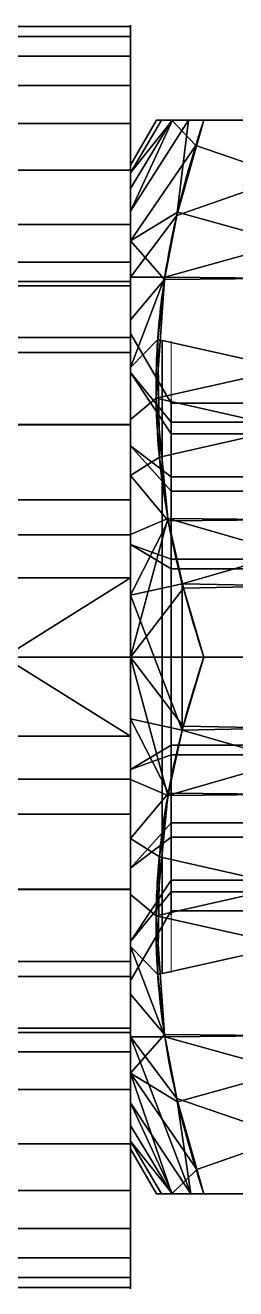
# Model space of a CAD drawing. Header units: millimetres. Extents: x -228 to 252, y -232 to 100.
# Drawn here: x -99.67 to -96.33, y 26 to 46 of the extents above; entities that cross this region are included whole.
import ezdxf
from ezdxf.lldxf.tags import DXFTag

# ---------------------------------------------------------------- set-up
doc = ezdxf.new("R2010")
doc.units = ezdxf.units.MM
doc.layers.add('1', color=7, linetype='Continuous', true_color=0xffffff)
tags = doc.linetypes.add('DASHED', pattern=[25.72, 12.86, -12.86]).pattern_tags.tags
tags[6:7] = [DXFTag(74, 4), DXFTag(75, 0), DXFTag(340, '0'), DXFTag(46, 0.0), DXFTag(50, 0.0), DXFTag(44, 0.0), DXFTag(45, 0.0)]
tags[4:5] = [DXFTag(74, 4), DXFTag(75, 0), DXFTag(340, '0'), DXFTag(46, 0.0), DXFTag(50, 0.0), DXFTag(44, 0.0), DXFTag(45, 0.0)]

# ---------------------------------------------------------------- blocks, each defined once
blk = doc.blocks.new('3047-1_pf_BODY')
at = {"layer": '1', "color": 21, "linetype": 'Continuous', "lineweight": 25, "extrusion": (0, 0, -1)}
blk.add_circle((0, 0, -55.5), 5, dxfattribs=at)
at = {"layer": '1', "color": 51, "linetype": 'DASHED', "lineweight": 13, "extrusion": (0, 0, -1)}
blk.add_circle((0, 0, -55.5), 4.08, dxfattribs=at)
at = {"layer": '1', "color": 21, "linetype": 'Continuous', "lineweight": 25}
blk.add_circle((0, 0, 55.5), 3.9, dxfattribs=at)
blk = doc.blocks.new('UG_SURFACE_010')
at = {"layer": '1', "color": 190, "linetype": 'Continuous', "lineweight": 25}
for points in [[(-1.931356, 5.944103, 2), (-1.873813, 9.822872, 2), (-4.257793, 9.04827, 2)], [(-1.873813, 9.822872, 2), (-1.873813, 9.822872), (-4.257793, 9.04827), (-4.257793, 9.04827, 2)], [(-4.257793, 9.04827), (-1.873813, 9.822872), (-1.931356, 5.944103)], [(0.627905, 9.980267, 2), (-1.873813, 9.822872, 2), (-1.931356, 5.944103, 2), (0, 6.25, 2)], [(0, 6.25), (-1.931356, 5.944103), (-1.873813, 9.822872), (0.627905, 9.980267)], [(0.627905, 9.980267, 2), (0.627905, 9.980267), (-1.873813, 9.822872), (-1.873813, 9.822872, 2)], [(3.09017, 9.510566, 2), (0.627905, 9.980267, 2), (0, 6.25, 2), (1.931356, 5.944103, 2)], [(0.627905, 9.980267), (3.09017, 9.510566), (1.931356, 5.944103), (0, 6.25)], [(3.09017, 9.510566, 2), (3.09017, 9.510566), (0.627905, 9.980267), (0.627905, 9.980267, 2)], [(1.931356, 5.944103, 2), (3.673658, 5.056356, 2), (5.358268, 8.443279, 2), (3.09017, 9.510566, 2)], [(3.09017, 9.510566), (5.358268, 8.443279), (3.673658, 5.056356), (1.931356, 5.944103)], [(5.358268, 8.443279, 2), (5.358268, 8.443279), (3.09017, 9.510566), (3.09017, 9.510566, 2)], [(-4.257793, 9.04827, 2), (-6.37424, 7.705132, 2), (-3.673658, 5.056356, 2), (-1.931356, 5.944103, 2)], [(-4.257793, 9.04827, 2), (-4.257793, 9.04827), (-6.37424, 7.705132), (-6.37424, 7.705132, 2)], [(-1.931356, 5.944103), (-3.673658, 5.056356), (-6.37424, 7.705132), (-4.257793, 9.04827)], [(7.289686, 6.845471, 2), (5.358268, 8.443279, 2), (3.673658, 5.056356, 2), (5.056356, 3.673658, 2)], [(5.056356, 3.673658), (3.673658, 5.056356), (5.358268, 8.443279), (7.289686, 6.845471)], [(7.289686, 6.845471, 2), (7.289686, 6.845471), (5.358268, 8.443279), (5.358268, 8.443279, 2)], [(-6.37424, 7.705132, 2), (-8.09017, 5.877852, 2), (-5.056356, 3.673658, 2), (-3.673658, 5.056356, 2)], [(-6.37424, 7.705132, 2), (-6.37424, 7.705132), (-8.09017, 5.877852), (-8.09017, 5.877852, 2)], [(-3.673658, 5.056356), (-5.056356, 3.673658), (-8.09017, 5.877852), (-6.37424, 7.705132)], [(5.056356, 3.673658, 2), (8.763066, 4.817537, 2), (7.289686, 6.845471, 2)], [(7.289686, 6.845471), (8.763066, 4.817537), (5.056356, 3.673658)], [(8.763066, 4.817537, 2), (8.763066, 4.817537), (7.289686, 6.845471), (7.289686, 6.845471, 2)], [(-1.931356, 5.944103, 2), (-1.931356, 5.944103), (0, 6.25), (0, 6.25, 2)], [(0, 6.25, 2), (0, 6.25), (1.931356, 5.944103), (1.931356, 5.944103, 2)], [(-5.944103, 1.931356, 2), (-5.056356, 3.673658, 2), (-8.09017, 5.877852, 2), (-9.297765, 3.681245, 2)], [(-8.09017, 5.877852, 2), (-8.09017, 5.877852), (-9.297765, 3.681245), (-9.297765, 3.681245, 2)], [(-9.297765, 3.681245), (-8.09017, 5.877852), (-5.056356, 3.673658), (-5.944103, 1.931356)], [(-3.673658, 5.056356, 2), (-3.673658, 5.056356), (-1.931356, 5.944103), (-1.931356, 5.944103, 2)], [(1.931356, 5.944103, 2), (1.931356, 5.944103), (3.673658, 5.056356), (3.673658, 5.056356, 2)], [(-5.056356, 3.673658, 2), (-5.056356, 3.673658), (-3.673658, 5.056356), (-3.673658, 5.056356, 2)], [(3.673658, 5.056356, 2), (3.673658, 5.056356), (5.056356, 3.673658), (5.056356, 3.673658, 2)], [(9.685832, 2.486899, 2), (8.763066, 4.817537, 2), (5.056356, 3.673658, 2), (5.944103, 1.931356, 2)], [(5.944103, 1.931356), (5.056356, 3.673658), (8.763066, 4.817537), (9.685832, 2.486899)], [(9.685832, 2.486899, 2), (9.685832, 2.486899), (8.763066, 4.817537), (8.763066, 4.817537, 2)], [(-6.25, 0, 2), (-5.944103, 1.931356, 2), (-9.297765, 3.681245, 2), (-9.921147, 1.253332, 2)], [(-9.297765, 3.681245, 2), (-9.297765, 3.681245), (-9.921147, 1.253332), (-9.921147, 1.253332, 2)], [(-5.944103, 1.931356), (-6.25, 0), (-9.921147, 1.253332), (-9.297765, 3.681245)], [(-5.944103, 1.931356, 2), (-5.944103, 1.931356), (-5.056356, 3.673658), (-5.056356, 3.673658, 2)], [(5.056356, 3.673658, 2), (5.056356, 3.673658), (5.944103, 1.931356), (5.944103, 1.931356, 2)], [(5.944103, 1.931356, 2), (6.25, 0, 2), (10, 0, 2), (9.685832, 2.486899, 2)], [(9.685832, 2.486899), (10, 0), (6.25, 0), (5.944103, 1.931356)], [(10, 0, 2), (10, 0), (9.685832, 2.486899), (9.685832, 2.486899, 2)], [(-6.25, 0, 2), (-6.25, 0), (-5.944103, 1.931356), (-5.944103, 1.931356, 2)], [(5.944103, 1.931356, 2), (5.944103, 1.931356), (6.25, 0), (6.25, 0, 2)], [(-9.921147, 1.253332, 2), (-10, 0, 2), (-6.25, 0, 2)], [(-9.921147, 1.253332), (-9.921147, -1.253332), (-10, 0, 2)], [(-10, 0, 2), (-9.921147, 1.253332, 2), (-9.921147, 1.253332)], [(-9.921147, -1.253332), (-9.921147, 1.253332), (-6.25, 0)], [(-6.25, 0, 2), (-10, 0, 2), (-9.921147, -1.253332, 2)], [(-9.921147, -1.253332), (-9.921147, -1.253332, 2), (-10, 0, 2)], [(-9.921147, -1.253332, 2), (-9.297765, -3.681245, 2), (-5.944103, -1.931356, 2), (-6.25, 0, 2)], [(-6.25, 0), (-5.944103, -1.931356), (-9.297765, -3.681245), (-9.921147, -1.253332)], [(-5.944103, -1.931356, 2), (-5.944103, -1.931356), (-6.25, 0), (-6.25, 0, 2)], [(9.685832, -2.486899, 2), (10, 0, 2), (6.25, 0, 2), (5.944103, -1.931356, 2)], [(5.944103, -1.931356), (6.25, 0), (10, 0), (9.685832, -2.486899)], [(6.25, 0, 2), (6.25, 0), (5.944103, -1.931356), (5.944103, -1.931356, 2)], [(9.685832, -2.486899, 2), (9.685832, -2.486899), (10, 0), (10, 0, 2)], [(-9.921147, -1.253332, 2), (-9.921147, -1.253332), (-9.297765, -3.681245), (-9.297765, -3.681245, 2)], [(-9.297765, -3.681245, 2), (-8.09017, -5.877852, 2), (-5.056356, -3.673658, 2), (-5.944103, -1.931356, 2)], [(-8.09017, -5.877852), (-9.297765, -3.681245), (-5.944103, -1.931356), (-5.056356, -3.673658)], [(-5.056356, -3.673658, 2), (-5.056356, -3.673658), (-5.944103, -1.931356), (-5.944103, -1.931356, 2)], [(8.763066, -4.817537, 2), (9.685832, -2.486899, 2), (5.944103, -1.931356, 2), (5.056356, -3.673658, 2)], [(5.056356, -3.673658), (5.944103, -1.931356), (9.685832, -2.486899), (8.763066, -4.817537)], [(5.944103, -1.931356, 2), (5.944103, -1.931356), (5.056356, -3.673658), (5.056356, -3.673658, 2)], [(8.763066, -4.817537, 2), (8.763066, -4.817537), (9.685832, -2.486899), (9.685832, -2.486899, 2)], [(-9.297765, -3.681245, 2), (-9.297765, -3.681245), (-8.09017, -5.877852), (-8.09017, -5.877852, 2)], [(-3.673658, -5.056356, 2), (-5.056356, -3.673658, 2), (-8.09017, -5.877852, 2), (-6.37424, -7.705132, 2)], [(-6.37424, -7.705132), (-8.09017, -5.877852), (-5.056356, -3.673658), (-3.673658, -5.056356)], [(-3.673658, -5.056356, 2), (-3.673658, -5.056356), (-5.056356, -3.673658), (-5.056356, -3.673658, 2)], [(5.358268, -8.443279, 2), (7.289686, -6.845471, 2), (5.056356, -3.673658, 2), (3.673658, -5.056356, 2)], [(7.289686, -6.845471), (5.358268, -8.443279), (3.673658, -5.056356), (5.056356, -3.673658)], [(5.056356, -3.673658, 2), (5.056356, -3.673658), (3.673658, -5.056356), (3.673658, -5.056356, 2)], [(5.056356, -3.673658, 2), (7.289686, -6.845471, 2), (8.763066, -4.817537, 2)], [(8.763066, -4.817537), (7.289686, -6.845471), (5.056356, -3.673658)], [(7.289686, -6.845471, 2), (7.289686, -6.845471), (8.763066, -4.817537), (8.763066, -4.817537, 2)], [(-1.931356, -5.944103, 2), (-3.673658, -5.056356, 2), (-6.37424, -7.705132, 2), (-4.257793, -9.04827, 2)], [(-4.257793, -9.04827), (-6.37424, -7.705132), (-3.673658, -5.056356), (-1.931356, -5.944103)], [(-1.931356, -5.944103, 2), (-1.931356, -5.944103), (-3.673658, -5.056356), (-3.673658, -5.056356, 2)], [(3.09017, -9.510566, 2), (5.358268, -8.443279, 2), (3.673658, -5.056356, 2), (1.931356, -5.944103, 2)], [(5.358268, -8.443279), (3.09017, -9.510566), (1.931356, -5.944103), (3.673658, -5.056356)], [(3.673658, -5.056356, 2), (3.673658, -5.056356), (1.931356, -5.944103), (1.931356, -5.944103, 2)], [(-8.09017, -5.877852, 2), (-8.09017, -5.877852), (-6.37424, -7.705132), (-6.37424, -7.705132, 2)], [(-1.931356, -5.944103, 2), (-4.257793, -9.04827, 2), (-1.873813, -9.822872, 2)], [(-1.873813, -9.822872), (-4.257793, -9.04827), (-1.931356, -5.944103)], [(-1.873813, -9.822872, 2), (0.627905, -9.980267, 2), (0, -6.25, 2), (-1.931356, -5.944103, 2)], [(-1.931356, -5.944103), (0, -6.25), (0.627905, -9.980267), (-1.873813, -9.822872)], [(0, -6.25, 2), (0, -6.25), (-1.931356, -5.944103), (-1.931356, -5.944103, 2)], [(0.627905, -9.980267, 2), (3.09017, -9.510566, 2), (1.931356, -5.944103, 2), (0, -6.25, 2)], [(3.09017, -9.510566), (0.627905, -9.980267), (0, -6.25), (1.931356, -5.944103)], [(1.931356, -5.944103, 2), (1.931356, -5.944103), (0, -6.25), (0, -6.25, 2)], [(5.358268, -8.443279, 2), (5.358268, -8.443279), (7.289686, -6.845471), (7.289686, -6.845471, 2)], [(-6.37424, -7.705132, 2), (-6.37424, -7.705132), (-4.257793, -9.04827), (-4.257793, -9.04827, 2)], [(3.09017, -9.510566, 2), (3.09017, -9.510566), (5.358268, -8.443279), (5.358268, -8.443279, 2)], [(-4.257793, -9.04827, 2), (-4.257793, -9.04827), (-1.873813, -9.822872), (-1.873813, -9.822872, 2)], [(0.627905, -9.980267, 2), (0.627905, -9.980267), (3.09017, -9.510566), (3.09017, -9.510566, 2)], [(-1.873813, -9.822872, 2), (-1.873813, -9.822872), (0.627905, -9.980267), (0.627905, -9.980267, 2)]]:
    blk.add_3dface(points, dxfattribs=at)
blk = doc.blocks.new('1143_2_0-12-20_BODY')
at = {"layer": '1', "color": 190, "linetype": 'Continuous', "lineweight": 25, "extrusion": (0, 0, -1)}
blk.add_circle((0, 0, -2), 10, dxfattribs=at)
at = {"layer": '1', "color": 190, "linetype": 'Continuous', "lineweight": 25}
for centre, radius in [((0, 0), 10), ((0, 0), 6.25), ((0, 0, 2), 6.25)]:
    blk.add_circle(centre, radius, dxfattribs=at)
blk.add_blockref('UG_SURFACE_010', (0, 0), dxfattribs=at)
blk = doc.blocks.new('UG_SURFACE_016')
at = {"layer": '1', "color": 110, "linetype": 'Continuous', "lineweight": 25}
for points in [[(-5.780655, 6.987612, 0.732528), (-4.907477, 8.5, 1.163335), (-3.999796, 8.5, 0.920331)], [(-3.999796, 8.5, 0.920331), (-3.321078, 7.057651), (-4.971907, 6.010003), (-5.780655, 6.987612, 0.732528)], [(-5.130949, 8.112935, 3.947666), (-4.907477, 8.5, 3.836666), (-4.907477, 8.5, 1.163335), (-5.780655, 6.987612, 0.732528)], [(-2.761817, 8.5, 4.343305), (-4.907477, 8.5, 3.836666), (-5.130949, 8.112935, 3.947666)], [(-2.761817, 8.5, 4.343305), (-5.130949, 8.112935, 3.947666), (-4.179449, 6.585758, 5)], [(-3.999796, 8.5, 0.920331), (-4.907477, 8.5, 1.163335), (-4.907477, 8.5, 3.836666), (-2.761817, 8.5, 4.343305)], [(-4.179449, 6.585758, 5), (-2.410333, 7.418241, 5), (-2.761817, 8.5, 4.343305)], [(-3.321078, 7.057651), (-3.999796, 8.5, 0.920331), (-2.814102, 8.5, 0.666103)], [(-2.814102, 8.5, 0.666103), (-3.999796, 8.5, 0.920331), (-2.761817, 8.5, 4.343305)], [(-1.461574, 7.66184), (-3.321078, 7.057651), (-2.814102, 8.5, 0.666103)], [(-2.814102, 8.5, 0.666103), (-1.621462, 8.5, 0.492638), (-1.461574, 7.66184)], [(-1.621462, 8.5, 0.492638), (-2.814102, 8.5, 0.666103), (-2.761817, 8.5, 4.343305), (-0.534775, 8.5, 4.586152)], [(-2.761817, 8.5, 4.343305), (-2.410333, 7.418241, 5), (-0.489766, 7.784608, 5), (-0.534775, 8.5, 4.586152)], [(0.534775, 8.5, 0.413848), (0.489766, 7.784608), (-1.461574, 7.66184), (-1.621462, 8.5, 0.492638)], [(0.534775, 8.5, 0.413848), (-1.621462, 8.5, 0.492638), (-0.534775, 8.5, 4.586152), (1.621462, 8.5, 4.507362)], [(-0.534775, 8.5, 4.586152), (-0.489766, 7.784608, 5), (1.461574, 7.66184, 5), (1.621462, 8.5, 4.507362)], [(2.761817, 8.5, 0.656695), (2.410333, 7.418241), (0.489766, 7.784608), (0.534775, 8.5, 0.413848)], [(1.621462, 8.5, 4.507362), (2.82107, 8.5, 4.332631), (2.761817, 8.5, 0.656695), (0.534775, 8.5, 0.413848)], [(1.461574, 7.66184, 5), (3.321078, 7.057651, 5), (2.82107, 8.5, 4.332631)], [(2.82107, 8.5, 4.332631), (1.621462, 8.5, 4.507362), (1.461574, 7.66184, 5)], [(5.13937, 8.098351, 1.034309), (4.179449, 6.585758), (2.410333, 7.418241), (2.761817, 8.5, 0.656695)], [(2.761817, 8.5, 0.656695), (4.907477, 8.5, 1.163335), (5.13937, 8.098351, 1.034309)], [(2.82107, 8.5, 4.332631), (4.029179, 8.5, 4.045448), (2.761817, 8.5, 0.656695)], [(4.029179, 8.5, 4.045448), (4.907477, 8.5, 3.836666), (4.907477, 8.5, 1.163335), (2.761817, 8.5, 0.656695)], [(3.321078, 7.057651, 5), (4.029179, 8.5, 4.045448), (2.82107, 8.5, 4.332631)], [(4.029179, 8.5, 4.045448), (3.321078, 7.057651, 5), (4.971907, 6.010003, 5)], [(5.780655, 6.987612, 4.267472), (4.907477, 8.5, 3.836666), (4.029179, 8.5, 4.045448)], [(4.971907, 6.010003, 5), (5.780655, 6.987612, 4.267472), (4.029179, 8.5, 4.045448)], [(5.13937, 8.098351, 1.034309), (4.907477, 8.5, 1.163335), (4.907477, 8.5, 3.836666), (5.780655, 6.987612, 4.267472)], [(-5.748545, 7.043228, 4.254433), (-5.130949, 8.112935, 3.947666), (-5.780655, 6.987612, 0.732528), (-6.344343, 6.011276, 0.54266)], [(-4.179449, 6.585758, 5), (-5.130949, 8.112935, 3.947666), (-5.748545, 7.043228, 4.254433)], [(4.179449, 6.585758), (5.13937, 8.098351, 1.034309), (5.748975, 7.042483, 0.745391)], [(5.748975, 7.042483, 0.745391), (5.13937, 8.098351, 1.034309), (5.780655, 6.987612, 4.267472), (6.344766, 6.010543, 4.457453)], [(-0.90297, 5.121), (-2.6, 4.503332), (-3.321078, 7.057651), (-1.461574, 7.66184)], [(-0.90297, 5.121, 5), (-0.489766, 7.784608, 5), (-2.410333, 7.418241, 5)], [(-1.461574, 7.66184), (0.489766, 7.784608), (0.90297, 5.121), (-0.90297, 5.121)], [(-0.90297, 5.121, 5), (0.90297, 5.121, 5), (1.461574, 7.66184, 5), (-0.489766, 7.784608, 5)], [(0.90297, 5.121), (0.489766, 7.784608), (2.410333, 7.418241)], [(3.321078, 7.057651, 5), (1.461574, 7.66184, 5), (0.90297, 5.121, 5), (2.6, 4.503332, 5)], [(-2.410333, 7.418241, 5), (-4.179449, 6.585758, 5), (-2.6, 4.503332, 5), (-0.90297, 5.121, 5)], [(2.410333, 7.418241), (4.179449, 6.585758), (2.6, 4.503332), (0.90297, 5.121)], [(-4.179449, 6.585758, 5), (-5.748545, 7.043228, 4.254433), (-6.364387, 5.976558, 4.462675)], [(-6.344343, 6.011276, 0.54266), (-6.364387, 5.976558, 4.462675), (-5.748545, 7.043228, 4.254433)], [(-4.971907, 6.010003), (-3.321078, 7.057651), (-2.6, 4.503332)], [(4.971907, 6.010003, 5), (3.321078, 7.057651, 5), (2.6, 4.503332, 5)], [(4.179449, 6.585758), (5.748975, 7.042483, 0.745391), (6.364387, 5.976558, 0.537325)], [(6.364387, 5.976558, 0.537325), (5.748975, 7.042483, 0.745391), (6.344766, 6.010543, 4.457453)], [(-6.344343, 6.011276, 0.54266), (-5.780655, 6.987612, 0.732528), (-4.971907, 6.010003)], [(6.344766, 6.010543, 4.457453), (5.780655, 6.987612, 4.267472), (4.971907, 6.010003, 5)], [(-6.364387, 5.976558, 4.462675), (-5.685955, 5.339467, 5), (-4.179449, 6.585758, 5)], [(-3.983431, 3.342496, 5), (-2.6, 4.503332, 5), (-4.179449, 6.585758, 5), (-5.685955, 5.339467, 5)], [(4.179449, 6.585758), (5.685955, 5.339467), (3.983431, 3.342496), (2.6, 4.503332)], [(6.364387, 5.976558, 0.537325), (5.685955, 5.339467), (4.179449, 6.585758)], [(-7.450241, 4.095804, 4.594778), (-6.364387, 5.976558, 4.462675), (-6.344343, 6.011276, 0.54266), (-6.914523, 5.023695, 0.431177)], [(-6.310333, 4.584725), (-6.914523, 5.023695, 0.431177), (-6.344343, 6.011276, 0.54266)], [(-6.344343, 6.011276, 0.54266), (-4.971907, 6.010003), (-6.310333, 4.584725)], [(-2.6, 4.503332), (-3.983431, 3.342496), (-6.310333, 4.584725), (-4.971907, 6.010003)], [(2.6, 4.503332, 5), (3.983431, 3.342496, 5), (6.310333, 4.584725, 5), (4.971907, 6.010003, 5)], [(6.344766, 6.010543, 4.457453), (4.971907, 6.010003, 5), (6.310333, 4.584725, 5)], [(6.310333, 4.584725, 5), (6.914523, 5.023695, 4.568823), (6.344766, 6.010543, 4.457453)], [(7.450241, 4.095804, 0.405222), (6.364387, 5.976558, 0.537325), (6.344766, 6.010543, 4.457453), (6.914523, 5.023695, 4.568823)], [(-7.450241, 4.095804, 4.594778), (-6.835192, 3.757679, 5), (-5.685955, 5.339467, 5), (-6.364387, 5.976558, 4.462675)], [(7.450241, 4.095804, 0.405222), (6.835192, 3.757679), (5.685955, 5.339467), (6.364387, 5.976558, 0.537325)], [(-4.886402, 1.778505, 5), (-3.983431, 3.342496, 5), (-5.685955, 5.339467, 5), (-6.835192, 3.757679, 5)], [(4.886402, 1.778505), (3.983431, 3.342496), (5.685955, 5.339467), (6.835192, 3.757679)], [(-6.914523, 5.023695, 0.431177), (-6.310333, 4.584725), (-7.252256, 2.871372), (-7.988801, 3.16299, 0.457362)], [(-6.914523, 5.023695, 0.431177), (-7.988801, 3.16299, 0.457362), (-7.450241, 4.095804, 4.594778)], [(-2.6, 4.503332), (-0.90297, 5.121), (-0.708485, 4.018016, 0.646632), (-1.541477, 3.714831, 0.646632)], [(-1.541477, 3.714831, 4.353368), (-0.708485, 4.018016, 4.353368), (-0.90297, 5.121, 5), (-2.6, 4.503332, 5)], [(0, 4.018016, 0.646632), (-0.708485, 4.018016, 0.646632), (-0.90297, 5.121), (0.90297, 5.121)], [(-0.90297, 5.121, 5), (-0.708485, 4.018016, 4.353368), (0, 4.018016, 4.353368)], [(0, 4.018016, 4.353368), (0.708485, 4.018016, 4.353368), (0.90297, 5.121, 5), (-0.90297, 5.121, 5)], [(0.90297, 5.121), (0.708485, 4.018016, 0.646632), (0, 4.018016, 0.646632)], [(1.541477, 3.714831, 0.646632), (0.708485, 4.018016, 0.646632), (0.90297, 5.121), (2.6, 4.503332)], [(2.6, 4.503332, 5), (0.90297, 5.121, 5), (0.708485, 4.018016, 4.353368), (1.541477, 3.714831, 4.353368)], [(6.914523, 5.023695, 4.568823), (6.310333, 4.584725, 5), (7.252256, 2.871372, 5), (7.988801, 3.16299, 4.542638)], [(6.914523, 5.023695, 4.568823), (7.988801, 3.16299, 4.542638), (7.450241, 4.095804, 0.405222)], [(-3.983431, 3.342496), (-4.886402, 1.778505), (-7.252256, 2.871372), (-6.310333, 4.584725)], [(-3.983431, 3.342496), (-2.6, 4.503332), (-2.04, 3.533384, 0.646632), (-2.855133, 2.849406, 0.646632)], [(-2.855133, 2.849406, 4.353368), (-2.04, 3.533384, 4.353368), (-2.6, 4.503332, 5), (-3.983431, 3.342496, 5)], [(-1.541477, 3.714831, 0.646632), (-2.04, 3.533384, 0.646632), (-2.6, 4.503332)], [(-2.6, 4.503332, 5), (-2.04, 3.533384, 4.353368), (-1.541477, 3.714831, 4.353368)], [(2.6, 4.503332), (2.04, 3.533384, 0.646632), (1.541477, 3.714831, 0.646632)], [(1.541477, 3.714831, 4.353368), (2.04, 3.533384, 4.353368), (2.6, 4.503332, 5)], [(2.855133, 2.849406, 0.646632), (2.04, 3.533384, 0.646632), (2.6, 4.503332), (3.983431, 3.342496)], [(3.983431, 3.342496, 5), (2.6, 4.503332, 5), (2.04, 3.533384, 4.353368), (2.855133, 2.849406, 4.353368)], [(7.252256, 2.871372, 5), (6.310333, 4.584725, 5), (3.983431, 3.342496, 5), (4.886402, 1.778505, 5)], [(-7.988801, 3.16299, 0.457362), (-8.571121, 2.154384, 0.599134), (-8.547837, 2.194711, 4.408162), (-7.450241, 4.095804, 4.594778)], [(-8.547837, 2.194711, 4.408162), (-7.554949, 1.939781, 5), (-6.835192, 3.757679, 5), (-7.450241, 4.095804, 4.594778)], [(-0.708485, 4.018016, 4.353368), (-1.541477, 3.714831, 4.353368), (-1.541477, 3.714831, 0.646632), (-0.708485, 4.018016, 0.646632)], [(-0.708485, 4.018016, 0.646632), (0, 4.018016, 0.646632), (0, 4.018016, 4.353368), (-0.708485, 4.018016, 4.353368)], [(0.708485, 4.018016, 4.353368), (0, 4.018016, 4.353368), (0, 4.018016, 0.646632), (0.708485, 4.018016, 0.646632)], [(0.708485, 4.018016, 0.646632), (1.541477, 3.714831, 0.646632), (1.541477, 3.714831, 4.353368), (0.708485, 4.018016, 4.353368)], [(8.547837, 2.194711, 0.591838), (7.554949, 1.939781), (6.835192, 3.757679), (7.450241, 4.095804, 0.405222)], [(7.988801, 3.16299, 4.542638), (8.571545, 2.153649, 4.400732), (8.547837, 2.194711, 0.591838), (7.450241, 4.095804, 0.405222)], [(-6.835192, 3.757679, 5), (-7.554949, 1.939781, 5), (-4.886402, 1.778505, 5)], [(-2.04, 3.533384, 0.646632), (-1.541477, 3.714831, 0.646632), (-1.541477, 3.714831, 4.353368), (-2.04, 3.533384, 4.353368)], [(2.04, 3.533384, 4.353368), (1.541477, 3.714831, 4.353368), (1.541477, 3.714831, 0.646632), (2.04, 3.533384, 0.646632)], [(6.835192, 3.757679), (7.554949, 1.939781), (4.886402, 1.778505)], [(-2.04, 3.533384, 4.353368), (-2.855133, 2.849406, 4.353368), (-2.855133, 2.849406, 0.646632), (-2.04, 3.533384, 0.646632)], [(2.04, 3.533384, 0.646632), (2.855133, 2.849406, 0.646632), (2.855133, 2.849406, 4.353368), (2.04, 3.533384, 4.353368)], [(-4.886402, 1.778505), (-3.983431, 3.342496), (-3.125461, 2.622573, 0.646632), (-3.745977, 1.547809, 0.646632)], [(-3.745977, 1.547809, 4.353368), (-3.125461, 2.622573, 4.353368), (-3.983431, 3.342496, 5), (-4.886402, 1.778505, 5)], [(-2.855133, 2.849406, 0.646632), (-3.125461, 2.622573, 0.646632), (-3.983431, 3.342496)], [(-3.983431, 3.342496, 5), (-3.125461, 2.622573, 4.353368), (-2.855133, 2.849406, 4.353368)], [(3.983431, 3.342496), (3.125461, 2.622573, 0.646632), (2.855133, 2.849406, 0.646632)], [(2.855133, 2.849406, 4.353368), (3.125461, 2.622573, 4.353368), (3.983431, 3.342496, 5)], [(3.745977, 1.547809, 0.646632), (3.125461, 2.622573, 0.646632), (3.983431, 3.342496), (4.886402, 1.778505)], [(4.886402, 1.778505, 5), (3.983431, 3.342496, 5), (3.125461, 2.622573, 4.353368), (3.745977, 1.547809, 4.353368)], [(-8.571121, 2.154384, 0.599134), (-7.988801, 3.16299, 0.457362), (-7.252256, 2.871372)], [(8.571545, 2.153649, 4.400732), (7.988801, 3.16299, 4.542638), (7.252256, 2.871372, 5)], [(-7.252256, 2.871372), (-7.738495, 0.977599), (-8.571121, 2.154384, 0.599134)], [(-7.738495, 0.977599), (-7.252256, 2.871372), (-4.886402, 1.778505), (-5.2, 0)], [(-3.125461, 2.622573, 0.646632), (-2.855133, 2.849406, 0.646632), (-2.855133, 2.849406, 4.353368), (-3.125461, 2.622573, 4.353368)], [(3.125461, 2.622573, 4.353368), (2.855133, 2.849406, 4.353368), (2.855133, 2.849406, 0.646632), (3.125461, 2.622573, 0.646632)], [(7.738495, 0.977599, 5), (7.252256, 2.871372, 5), (4.886402, 1.778505, 5), (5.2, 0, 5)], [(7.252256, 2.871372, 5), (7.738495, 0.977599, 5), (8.571545, 2.153649, 4.400732)], [(-3.125461, 2.622573, 4.353368), (-3.745977, 1.547809, 4.353368), (-3.745977, 1.547809, 0.646632), (-3.125461, 2.622573, 0.646632)], [(3.125461, 2.622573, 0.646632), (3.745977, 1.547809, 0.646632), (3.745977, 1.547809, 4.353368), (3.125461, 2.622573, 4.353368)], [(-8.547837, 2.194711, 4.408162), (-9.184339, 1.092259, 4.163385), (-7.8, 0, 5)], [(-9.184339, 1.092259, 4.163385), (-8.547837, 2.194711, 4.408162), (-9.147751, 1.15563, 0.820102)], [(-8.571121, 2.154384, 0.599134), (-9.147751, 1.15563, 0.820102), (-8.547837, 2.194711, 4.408162)], [(-7.738495, 0.977599), (-9.147751, 1.15563, 0.820102), (-8.571121, 2.154384, 0.599134)], [(-7.8, 0, 5), (-7.554949, 1.939781, 5), (-8.547837, 2.194711, 4.408162)], [(7.8, 0), (7.554949, 1.939781), (8.547837, 2.194711, 0.591838)], [(7.738495, 0.977599, 5), (9.147751, 1.15563, 4.179899), (8.571545, 2.153649, 4.400732)], [(8.547837, 2.194711, 0.591838), (9.184773, 1.091507, 0.836813), (7.8, 0)], [(8.571545, 2.153649, 4.400732), (9.147751, 1.15563, 4.179899), (8.547837, 2.194711, 0.591838)], [(9.184773, 1.091507, 0.836813), (8.547837, 2.194711, 0.591838), (9.147751, 1.15563, 4.179899)], [(-7.554949, 1.939781, 5), (-7.8, 0, 5), (-5.2, 0, 5), (-4.886402, 1.778505, 5)], [(5.2, 0), (4.886402, 1.778505), (7.554949, 1.939781), (7.8, 0)], [(-3.833946, 1.395442, 0.646632), (-4.08, 0, 0.646632), (-5.2, 0), (-4.886402, 1.778505)], [(-4.08, 0, 4.353368), (-3.833946, 1.395442, 4.353368), (-4.886402, 1.778505, 5), (-5.2, 0, 5)], [(-3.745977, 1.547809, 0.646632), (-3.833946, 1.395442, 0.646632), (-4.886402, 1.778505)], [(-4.886402, 1.778505, 5), (-3.833946, 1.395442, 4.353368), (-3.745977, 1.547809, 4.353368)], [(4.886402, 1.778505), (3.833946, 1.395442, 0.646632), (3.745977, 1.547809, 0.646632)], [(3.745977, 1.547809, 4.353368), (3.833946, 1.395442, 4.353368), (4.886402, 1.778505, 5)], [(4.08, 0, 0.646632), (3.833946, 1.395442, 0.646632), (4.886402, 1.778505), (5.2, 0)], [(3.833946, 1.395442, 4.353368), (4.08, 0, 4.353368), (5.2, 0, 5), (4.886402, 1.778505, 5)], [(-3.833946, 1.395442, 0.646632), (-3.745977, 1.547809, 0.646632), (-3.745977, 1.547809, 4.353368), (-3.833946, 1.395442, 4.353368)], [(3.833946, 1.395442, 4.353368), (3.745977, 1.547809, 4.353368), (3.745977, 1.547809, 0.646632), (3.833946, 1.395442, 0.646632)], [(-3.833946, 1.395442, 4.353368), (-4.08, 0, 4.353368), (-4.08, 0, 0.646632), (-3.833946, 1.395442, 0.646632)], [(3.833946, 1.395442, 0.646632), (4.08, 0, 0.646632), (4.08, 0, 4.353368), (3.833946, 1.395442, 4.353368)], [(-9.147751, -1.15563, 0.820102), (-9.814954, 0, 1.163335), (-9.147751, 1.15563, 0.820102)], [(-9.147751, 1.15563, 0.820102), (-9.814954, 0, 1.163335), (-9.814954, 0, 3.836666), (-9.184339, 1.092259, 4.163385)], [(-9.184339, 1.092259, 4.163385), (-9.814954, 0, 3.836666), (-7.8, 0, 5)], [(-9.147751, 1.15563, 0.820102), (-7.738495, 0.977599), (-9.147751, -1.15563, 0.820102)], [(9.814954, 0, 3.836666), (9.147751, 1.15563, 4.179899), (7.738495, 0.977599, 5), (7.8, 0, 5)], [(9.184773, 1.091507, 0.836813), (9.814954, 0, 1.163335), (7.8, 0)], [(9.147751, 1.15563, 4.179899), (9.814954, 0, 3.836666), (9.814954, 0, 1.163335), (9.184773, 1.091507, 0.836813)], [(-7.738495, 0.977599), (-7.738495, -0.977599), (-9.147751, -1.15563, 0.820102)], [(-5.2, 0), (-7.738495, -0.977599), (-7.738495, 0.977599)], [(5.2, 0, 5), (7.8, 0, 5), (7.738495, 0.977599, 5)], [(-7.8, 0, 5), (-9.814954, 0, 3.836666), (-9.184773, -1.091507, 4.163187)], [(-9.184773, -1.091507, 4.163187), (-9.814954, 0, 3.836666), (-9.814954, 0, 1.163335), (-9.147751, -1.15563, 0.820102)], [(-7.8, 0, 5), (-9.184773, -1.091507, 4.163187), (-8.547837, -2.194711, 4.408162)], [(-8.547837, -2.194711, 4.408162), (-7.554949, -1.939781, 5), (-7.8, 0, 5)], [(-7.8, 0, 5), (-7.554949, -1.939781, 5), (-4.886402, -1.778505, 5), (-5.2, 0, 5)], [(-7.252256, -2.871372), (-7.738495, -0.977599), (-5.2, 0), (-4.886402, -1.778505)], [(-4.08, 0, 0.646632), (-3.833946, -1.395442, 0.646632), (-4.886402, -1.778505), (-5.2, 0)], [(-3.833946, -1.395442, 4.353368), (-4.08, 0, 4.353368), (-5.2, 0, 5), (-4.886402, -1.778505, 5)], [(-3.833946, -1.395442, 0.646632), (-4.08, 0, 0.646632), (-4.08, 0, 4.353368), (-3.833946, -1.395442, 4.353368)], [(3.833946, -1.395442, 0.646632), (4.08, 0, 0.646632), (5.2, 0), (4.886402, -1.778505)], [(3.833946, -1.395442, 4.353368), (4.08, 0, 4.353368), (4.08, 0, 0.646632), (3.833946, -1.395442, 0.646632)], [(4.08, 0, 4.353368), (3.833946, -1.395442, 4.353368), (4.886402, -1.778505, 5), (5.2, 0, 5)], [(7.8, 0), (7.554949, -1.939781), (4.886402, -1.778505), (5.2, 0)], [(5.2, 0, 5), (4.886402, -1.778505, 5), (7.252256, -2.871372, 5), (7.738495, -0.977599, 5)], [(7.738495, -0.977599, 5), (7.8, 0, 5), (5.2, 0, 5)], [(8.547837, -2.194711, 0.591838), (7.554949, -1.939781), (7.8, 0)], [(7.8, 0, 5), (7.738495, -0.977599, 5), (9.147751, -1.15563, 4.179899), (9.814954, 0, 3.836666)], [(7.8, 0), (9.184339, -1.092259, 0.836615), (8.547837, -2.194711, 0.591838)], [(7.8, 0), (9.814954, 0, 1.163335), (9.184339, -1.092259, 0.836615)], [(9.184339, -1.092259, 0.836615), (9.814954, 0, 1.163335), (9.814954, 0, 3.836666), (9.147751, -1.15563, 4.179899)], [(-8.571545, -2.153649, 0.599268), (-9.147751, -1.15563, 0.820102), (-7.738495, -0.977599)], [(-8.571545, -2.153649, 0.599268), (-7.738495, -0.977599), (-7.252256, -2.871372)], [(8.571121, -2.154384, 4.400866), (7.738495, -0.977599, 5), (7.252256, -2.871372, 5)], [(8.571121, -2.154384, 4.400866), (9.147751, -1.15563, 4.179899), (7.738495, -0.977599, 5)], [(-9.147751, -1.15563, 0.820102), (-8.547837, -2.194711, 4.408162), (-9.184773, -1.091507, 4.163187)], [(-8.547837, -2.194711, 4.408162), (-9.147751, -1.15563, 0.820102), (-8.571545, -2.153649, 0.599268)], [(9.147751, -1.15563, 4.179899), (8.547837, -2.194711, 0.591838), (9.184339, -1.092259, 0.836615)], [(8.547837, -2.194711, 0.591838), (9.147751, -1.15563, 4.179899), (8.571121, -2.154384, 4.400866)], [(-4.886402, -1.778505), (-3.833946, -1.395442, 0.646632), (-3.745977, -1.547809, 0.646632)], [(-3.745977, -1.547809, 4.353368), (-3.833946, -1.395442, 4.353368), (-4.886402, -1.778505, 5)], [(-3.833946, -1.395442, 4.353368), (-3.745977, -1.547809, 4.353368), (-3.745977, -1.547809, 0.646632), (-3.833946, -1.395442, 0.646632)], [(3.745977, -1.547809, 0.646632), (3.833946, -1.395442, 0.646632), (4.886402, -1.778505)], [(3.833946, -1.395442, 0.646632), (3.745977, -1.547809, 0.646632), (3.745977, -1.547809, 4.353368), (3.833946, -1.395442, 4.353368)], [(4.886402, -1.778505, 5), (3.833946, -1.395442, 4.353368), (3.745977, -1.547809, 4.353368)], [(-3.745977, -1.547809, 0.646632), (-3.125461, -2.622573, 0.646632), (-3.983431, -3.342496), (-4.886402, -1.778505)], [(-4.886402, -1.778505, 5), (-3.983431, -3.342496, 5), (-3.125461, -2.622573, 4.353368), (-3.745977, -1.547809, 4.353368)], [(-3.125461, -2.622573, 0.646632), (-3.745977, -1.547809, 0.646632), (-3.745977, -1.547809, 4.353368), (-3.125461, -2.622573, 4.353368)], [(4.886402, -1.778505), (3.983431, -3.342496), (3.125461, -2.622573, 0.646632), (3.745977, -1.547809, 0.646632)], [(3.125461, -2.622573, 4.353368), (3.745977, -1.547809, 4.353368), (3.745977, -1.547809, 0.646632), (3.125461, -2.622573, 0.646632)], [(3.745977, -1.547809, 4.353368), (3.125461, -2.622573, 4.353368), (3.983431, -3.342496, 5), (4.886402, -1.778505, 5)], [(-4.886402, -1.778505, 5), (-7.554949, -1.939781, 5), (-6.835192, -3.757679, 5)], [(-6.310333, -4.584725), (-7.252256, -2.871372), (-4.886402, -1.778505), (-3.983431, -3.342496)], [(-6.835192, -3.757679, 5), (-5.685955, -5.339467, 5), (-3.983431, -3.342496, 5), (-4.886402, -1.778505, 5)], [(6.835192, -3.757679), (5.685955, -5.339467), (3.983431, -3.342496), (4.886402, -1.778505)], [(4.886402, -1.778505, 5), (3.983431, -3.342496, 5), (6.310333, -4.584725, 5), (7.252256, -2.871372, 5)], [(4.886402, -1.778505), (7.554949, -1.939781), (6.835192, -3.757679)], [(-7.450241, -4.095804, 4.594778), (-6.835192, -3.757679, 5), (-7.554949, -1.939781, 5), (-8.547837, -2.194711, 4.408162)], [(7.450241, -4.095804, 0.405222), (6.835192, -3.757679), (7.554949, -1.939781), (8.547837, -2.194711, 0.591838)], [(-7.252256, -2.871372), (-7.988801, -3.16299, 0.457362), (-8.571545, -2.153649, 0.599268)], [(-7.450241, -4.095804, 4.594778), (-8.547837, -2.194711, 4.408162), (-8.571545, -2.153649, 0.599268), (-7.988801, -3.16299, 0.457362)], [(7.252256, -2.871372, 5), (7.988801, -3.16299, 4.542638), (8.571121, -2.154384, 4.400866)], [(7.450241, -4.095804, 0.405222), (8.547837, -2.194711, 0.591838), (8.571121, -2.154384, 4.400866), (7.988801, -3.16299, 4.542638)], [(-3.983431, -3.342496), (-3.125461, -2.622573, 0.646632), (-2.855133, -2.849406, 0.646632)], [(-2.855133, -2.849406, 4.353368), (-3.125461, -2.622573, 4.353368), (-3.983431, -3.342496, 5)], [(-3.125461, -2.622573, 4.353368), (-2.855133, -2.849406, 4.353368), (-2.855133, -2.849406, 0.646632), (-3.125461, -2.622573, 0.646632)], [(2.855133, -2.849406, 0.646632), (3.125461, -2.622573, 0.646632), (3.983431, -3.342496)], [(3.125461, -2.622573, 0.646632), (2.855133, -2.849406, 0.646632), (2.855133, -2.849406, 4.353368), (3.125461, -2.622573, 4.353368)], [(3.983431, -3.342496, 5), (3.125461, -2.622573, 4.353368), (2.855133, -2.849406, 4.353368)], [(-7.988801, -3.16299, 0.457362), (-7.252256, -2.871372), (-6.310333, -4.584725), (-6.914523, -5.023695, 0.431177)], [(-2.855133, -2.849406, 0.646632), (-2.04, -3.533384, 0.646632), (-2.6, -4.503332), (-3.983431, -3.342496)], [(-3.983431, -3.342496, 5), (-2.6, -4.503332, 5), (-2.04, -3.533384, 4.353368), (-2.855133, -2.849406, 4.353368)], [(-2.04, -3.533384, 0.646632), (-2.855133, -2.849406, 0.646632), (-2.855133, -2.849406, 4.353368), (-2.04, -3.533384, 4.353368)], [(3.983431, -3.342496), (2.6, -4.503332), (2.04, -3.533384, 0.646632), (2.855133, -2.849406, 0.646632)], [(2.04, -3.533384, 4.353368), (2.855133, -2.849406, 4.353368), (2.855133, -2.849406, 0.646632), (2.04, -3.533384, 0.646632)], [(2.855133, -2.849406, 4.353368), (2.04, -3.533384, 4.353368), (2.6, -4.503332, 5), (3.983431, -3.342496, 5)], [(7.988801, -3.16299, 4.542638), (7.252256, -2.871372, 5), (6.310333, -4.584725, 5), (6.914523, -5.023695, 4.568823)], [(-7.450241, -4.095804, 4.594778), (-7.988801, -3.16299, 0.457362), (-6.914523, -5.023695, 0.431177)], [(7.450241, -4.095804, 0.405222), (7.988801, -3.16299, 4.542638), (6.914523, -5.023695, 4.568823)], [(-4.971907, -6.010003), (-6.310333, -4.584725), (-3.983431, -3.342496), (-2.6, -4.503332)], [(-2.6, -4.503332, 5), (-3.983431, -3.342496, 5), (-5.685955, -5.339467, 5), (-4.179449, -6.585758, 5)], [(5.685955, -5.339467), (4.179449, -6.585758), (2.6, -4.503332), (3.983431, -3.342496)], [(4.971907, -6.010003, 5), (6.310333, -4.584725, 5), (3.983431, -3.342496, 5), (2.6, -4.503332, 5)], [(-2.6, -4.503332), (-2.04, -3.533384, 0.646632), (-1.541477, -3.714831, 0.646632)], [(-1.541477, -3.714831, 4.353368), (-2.04, -3.533384, 4.353368), (-2.6, -4.503332, 5)], [(-2.04, -3.533384, 4.353368), (-1.541477, -3.714831, 4.353368), (-1.541477, -3.714831, 0.646632), (-2.04, -3.533384, 0.646632)], [(1.541477, -3.714831, 0.646632), (2.04, -3.533384, 0.646632), (2.6, -4.503332)], [(2.04, -3.533384, 0.646632), (1.541477, -3.714831, 0.646632), (1.541477, -3.714831, 4.353368), (2.04, -3.533384, 4.353368)], [(2.6, -4.503332, 5), (2.04, -3.533384, 4.353368), (1.541477, -3.714831, 4.353368)], [(-6.364387, -5.976558, 4.462675), (-5.685955, -5.339467, 5), (-6.835192, -3.757679, 5), (-7.450241, -4.095804, 4.594778)], [(-1.541477, -3.714831, 0.646632), (-0.708485, -4.018016, 0.646632), (-0.90297, -5.121), (-2.6, -4.503332)], [(-2.6, -4.503332, 5), (-0.90297, -5.121, 5), (-0.708485, -4.018016, 4.353368), (-1.541477, -3.714831, 4.353368)], [(-0.708485, -4.018016, 0.646632), (-1.541477, -3.714831, 0.646632), (-1.541477, -3.714831, 4.353368), (-0.708485, -4.018016, 4.353368)], [(2.6, -4.503332), (0.90297, -5.121), (0.708485, -4.018016, 0.646632), (1.541477, -3.714831, 0.646632)], [(0.708485, -4.018016, 4.353368), (1.541477, -3.714831, 4.353368), (1.541477, -3.714831, 0.646632), (0.708485, -4.018016, 0.646632)], [(1.541477, -3.714831, 4.353368), (0.708485, -4.018016, 4.353368), (0.90297, -5.121, 5), (2.6, -4.503332, 5)], [(6.364387, -5.976558, 0.537325), (5.685955, -5.339467), (6.835192, -3.757679), (7.450241, -4.095804, 0.405222)], [(-6.914523, -5.023695, 0.431177), (-6.344766, -6.010543, 0.542547), (-6.364387, -5.976558, 4.462675), (-7.450241, -4.095804, 4.594778)], [(-0.90297, -5.121), (-0.708485, -4.018016, 0.646632), (0, -4.018016, 0.646632)], [(0, -4.018016, 0.646632), (0.708485, -4.018016, 0.646632), (0.90297, -5.121), (-0.90297, -5.121)], [(0, -4.018016, 4.353368), (-0.708485, -4.018016, 4.353368), (-0.90297, -5.121, 5), (0.90297, -5.121, 5)], [(-0.708485, -4.018016, 4.353368), (0, -4.018016, 4.353368), (0, -4.018016, 0.646632), (-0.708485, -4.018016, 0.646632)], [(0.708485, -4.018016, 0.646632), (0, -4.018016, 0.646632), (0, -4.018016, 4.353368), (0.708485, -4.018016, 4.353368)], [(0.90297, -5.121, 5), (0.708485, -4.018016, 4.353368), (0, -4.018016, 4.353368)], [(6.914523, -5.023695, 4.568823), (6.344343, -6.011276, 4.45734), (6.364387, -5.976558, 0.537325), (7.450241, -4.095804, 0.405222)], [(-6.344766, -6.010543, 0.542547), (-6.914523, -5.023695, 0.431177), (-6.310333, -4.584725)], [(-6.310333, -4.584725), (-4.971907, -6.010003), (-6.344766, -6.010543, 0.542547)], [(-2.6, -4.503332), (-3.321078, -7.057651), (-4.971907, -6.010003)], [(-0.90297, -5.121, 5), (-2.6, -4.503332, 5), (-4.179449, -6.585758, 5), (-2.410333, -7.418241, 5)], [(-1.461574, -7.66184), (-3.321078, -7.057651), (-2.6, -4.503332), (-0.90297, -5.121)], [(0.90297, -5.121), (2.6, -4.503332), (4.179449, -6.585758), (2.410333, -7.418241)], [(1.461574, -7.66184, 5), (3.321078, -7.057651, 5), (2.6, -4.503332, 5), (0.90297, -5.121, 5)], [(2.6, -4.503332, 5), (3.321078, -7.057651, 5), (4.971907, -6.010003, 5)], [(6.310333, -4.584725, 5), (4.971907, -6.010003, 5), (6.344343, -6.011276, 4.45734)], [(6.344343, -6.011276, 4.45734), (6.914523, -5.023695, 4.568823), (6.310333, -4.584725, 5)], [(-2.410333, -7.418241, 5), (-0.489766, -7.784608, 5), (-0.90297, -5.121, 5)], [(-0.90297, -5.121), (0.90297, -5.121), (0.489766, -7.784608), (-1.461574, -7.66184)], [(0.90297, -5.121, 5), (-0.90297, -5.121, 5), (-0.489766, -7.784608, 5), (1.461574, -7.66184, 5)], [(2.410333, -7.418241), (0.489766, -7.784608), (0.90297, -5.121)], [(-4.179449, -6.585758, 5), (-5.685955, -5.339467, 5), (-6.364387, -5.976558, 4.462675)], [(4.179449, -6.585758), (5.685955, -5.339467), (6.364387, -5.976558, 0.537325)], [(-6.364387, -5.976558, 4.462675), (-5.748975, -7.042483, 4.254609), (-4.179449, -6.585758, 5)], [(-6.344766, -6.010543, 0.542547), (-5.748975, -7.042483, 4.254609), (-6.364387, -5.976558, 4.462675)], [(6.364387, -5.976558, 0.537325), (5.748545, -7.043228, 0.745567), (4.179449, -6.585758)], [(5.748545, -7.043228, 0.745567), (6.364387, -5.976558, 0.537325), (6.344343, -6.011276, 4.45734)], [(-4.971907, -6.010003), (-5.780655, -6.987612, 0.732528), (-6.344766, -6.010543, 0.542547)], [(-6.344766, -6.010543, 0.542547), (-5.780655, -6.987612, 0.732528), (-5.13937, -8.098351, 3.965691), (-5.748975, -7.042483, 4.254609)], [(-4.029345, -8.5, 0.954755), (-5.780655, -6.987612, 0.732528), (-4.971907, -6.010003)], [(-4.971907, -6.010003), (-3.321078, -7.057651), (-4.029345, -8.5, 0.954755)], [(5.780655, -6.987612, 4.267472), (4.971907, -6.010003, 5), (3.321078, -7.057651, 5), (3.999796, -8.5, 4.079669)], [(4.971907, -6.010003, 5), (5.780655, -6.987612, 4.267472), (6.344343, -6.011276, 4.45734)], [(6.344343, -6.011276, 4.45734), (5.780655, -6.987612, 4.267472), (5.130949, -8.112935, 1.052334), (5.748545, -7.043228, 0.745567)], [(-5.748975, -7.042483, 4.254609), (-5.13937, -8.098351, 3.965691), (-4.179449, -6.585758, 5)], [(-2.761817, -8.5, 4.343305), (-2.410333, -7.418241, 5), (-4.179449, -6.585758, 5), (-5.13937, -8.098351, 3.965691)], [(2.761817, -8.5, 0.656695), (2.410333, -7.418241), (4.179449, -6.585758)], [(4.179449, -6.585758), (5.130949, -8.112935, 1.052334), (2.761817, -8.5, 0.656695)], [(5.748545, -7.043228, 0.745567), (5.130949, -8.112935, 1.052334), (4.179449, -6.585758)], [(-4.029345, -8.5, 0.954755), (-4.907477, -8.5, 1.163335), (-5.780655, -6.987612, 0.732528)], [(-5.780655, -6.987612, 0.732528), (-4.907477, -8.5, 1.163335), (-4.907477, -8.5, 3.836666), (-5.13937, -8.098351, 3.965691)], [(3.999796, -8.5, 4.079669), (4.907477, -8.5, 3.836666), (5.780655, -6.987612, 4.267472)], [(5.780655, -6.987612, 4.267472), (4.907477, -8.5, 3.836666), (4.907477, -8.5, 1.163335), (5.130949, -8.112935, 1.052334)], [(-2.814102, -8.5, 0.666103), (-4.029345, -8.5, 0.954755), (-3.321078, -7.057651)], [(-2.814102, -8.5, 0.666103), (-3.321078, -7.057651), (-1.461574, -7.66184)], [(2.82107, -8.5, 4.332631), (3.321078, -7.057651, 5), (1.461574, -7.66184, 5)], [(2.82107, -8.5, 4.332631), (3.999796, -8.5, 4.079669), (3.321078, -7.057651, 5)], [(-0.534775, -8.5, 4.586152), (-0.489766, -7.784608, 5), (-2.410333, -7.418241, 5), (-2.761817, -8.5, 4.343305)], [(0.534775, -8.5, 0.413848), (0.489766, -7.784608), (2.410333, -7.418241), (2.761817, -8.5, 0.656695)], [(-1.461574, -7.66184), (-1.621462, -8.5, 0.492638), (-2.814102, -8.5, 0.666103)], [(-1.621462, -8.5, 0.492638), (-1.461574, -7.66184), (0.489766, -7.784608), (0.534775, -8.5, 0.413848)], [(1.621462, -8.5, 4.507362), (1.461574, -7.66184, 5), (-0.489766, -7.784608, 5), (-0.534775, -8.5, 4.586152)], [(1.461574, -7.66184, 5), (1.621462, -8.5, 4.507362), (2.82107, -8.5, 4.332631)], [(-5.13937, -8.098351, 3.965691), (-4.907477, -8.5, 3.836666), (-2.761817, -8.5, 4.343305)], [(5.130949, -8.112935, 1.052334), (4.907477, -8.5, 1.163335), (2.761817, -8.5, 0.656695)], [(-2.761817, -8.5, 4.343305), (-4.907477, -8.5, 3.836666), (-4.907477, -8.5, 1.163335), (-4.029345, -8.5, 0.954755)], [(-2.761817, -8.5, 4.343305), (-4.029345, -8.5, 0.954755), (-2.814102, -8.5, 0.666103)], [(-0.534775, -8.5, 4.586152), (-2.761817, -8.5, 4.343305), (-2.814102, -8.5, 0.666103), (-1.621462, -8.5, 0.492638)], [(1.621462, -8.5, 4.507362), (-0.534775, -8.5, 4.586152), (-1.621462, -8.5, 0.492638), (0.534775, -8.5, 0.413848)], [(0.534775, -8.5, 0.413848), (2.761817, -8.5, 0.656695), (2.82107, -8.5, 4.332631), (1.621462, -8.5, 4.507362)], [(2.761817, -8.5, 0.656695), (3.999796, -8.5, 4.079669), (2.82107, -8.5, 4.332631)], [(2.761817, -8.5, 0.656695), (4.907477, -8.5, 1.163335), (4.907477, -8.5, 3.836666), (3.999796, -8.5, 4.079669)]]:
    blk.add_3dface(points, dxfattribs=at)
blk = doc.blocks.new('1040-m10_BODY')
at = {"layer": '1', "color": 110, "linetype": 'Continuous', "lineweight": 25}
for p, q in [((-4.907477, 8.5, 3.836665), (-4.907477, 8.5, 1.163335)), ((4.907477, 8.5, 3.836665), (4.907477, 8.5, 1.163335)), ((-9.814955, 0, 3.836665), (-9.814955, 0, 1.163335)), ((9.814955, 0, 3.836665), (9.814955, 0, 1.163335)), ((-4.907477, -8.5, 3.836665), (-4.907477, -8.5, 1.163335)), ((4.907477, -8.5, 3.836665), (4.907477, -8.5, 1.163335))]:
    blk.add_line(p, q, dxfattribs=at)
for radius in [7.800000000000023, 5.199999999999974]:
    blk.add_circle((0, 0), radius, dxfattribs=at)
at = {"layer": '1', "color": 51, "linetype": 'DASHED', "lineweight": 13}
blk.add_circle((0, 0, 0.646632), 5, dxfattribs=at)
at = {"layer": '1', "color": 110, "linetype": 'Continuous', "lineweight": 25, "extrusion": (5.314716531791688e-17, 0, -1)}
blk.add_circle((0, 0, -0.646632), 4.08, dxfattribs=at)
at = {"layer": '1', "color": 110, "linetype": 'Continuous', "lineweight": 25, "extrusion": (-0.8660254037844394, 0.4999999999999987, -4.766191671476068e-16)}
blk.add_open_spline([(-9.814954576223663, -2.72e-14, 1.16333456698716), (-9.414305670305076, 0.6939442610478506, 0.9320198133045335), (-9.010735680620224, 1.392947987592062, 0.741374519974095), (-8.195178894279145, 2.805533777992416, 0.477268863566789), (-7.783129525715829, 3.519224219570754, 0.404679672252833), (-7.157292157666228, 4.603206338307849, 0.4038824261618797), (-6.94769817420311, 4.966233766626718, 0.4216276827853287), (-6.533099156826881, 5.684340329490487, 0.490824766315121), (-6.327189644804712, 6.040986066074602, 0.5422063723774027), (-5.713127046751552, 7.104573684930424, 0.7406143711140221), (-5.308625614403367, 7.805190717491866, 0.9317314728179815), (-4.907477288111818, 8.500000000000048, 1.163334566987377)], degree=3, knots=[0, 0, 0, 0, 0.25, 0.25, 0.5000000000000001, 0.5000000000000001, 0.6250000000000002, 0.6250000000000002, 0.7500000000000002, 0.7500000000000002, 1, 1, 1, 1], dxfattribs=at)
at = {"layer": '1', "color": 110, "linetype": 'Continuous', "lineweight": 25, "extrusion": (1.809847234243347e-15, 1, 2.704594954900265e-15)}
blk.add_open_spline([(-4.907477288111844, 8.500000000000018, 1.16333456698756), (-4.108632148736374, 8.500000000000018, 0.932727838857933), (-3.29102109476705, 8.500000000000014, 0.7395036496512485), (-1.652521168346909, 8.500000000000012, 0.4753553595147327), (-0.828337057288047, 8.500000000000012, 0.4040526113195649), (0.831624630232695, 8.500000000000009, 0.4042379490776621), (1.672623204313105, 8.500000000000007, 0.4776326297113417), (3.310560581199541, 8.500000000000002, 0.7436407382049928), (4.114135921032568, 8.500000000000005, 0.9343166410663374), (4.907477288111816, 8.5, 1.163334566987571)], degree=3, knots=[0, 0, 0, 0, 0.2499999999999999, 0.2499999999999999, 0.4999999999999999, 0.4999999999999999, 0.7499999999999999, 0.7499999999999999, 1, 1, 1, 1], dxfattribs=at)
at = {"layer": '1', "color": 110, "linetype": 'Continuous', "lineweight": 25, "extrusion": (-0.8660254037844389, -0.4999999999999996, 0)}
blk.add_open_spline([(4.907477288111788, 8.500000000000053, 1.163334566987164), (5.308126194030377, 7.806055738952176, 0.9320198133045358), (5.71169618371523, 7.107052012407962, 0.7413745199740928), (6.527252970056312, 5.694466222007605, 0.4772688635667827), (6.939302338619629, 4.980775780429269, 0.4046796722528245), (7.565139706669232, 3.896793661692172, 0.4038824261618685), (7.774733690132352, 3.533766233373302, 0.4216276827853186), (8.189332707508585, 2.815659670509535, 0.4908247663151094), (8.395242219530754, 2.459013933925418, 0.5422063723773889), (9.009304817583919, 1.395426315069594, 0.7406143711140072), (9.4138062499321, 0.6948092825081537, 0.9317314728179663), (9.81495457622365, -3.14e-14, 1.163334566987362)], degree=3, knots=[0, 0, 0, 0, 0.2499999999999998, 0.2499999999999998, 0.4999999999999996, 0.4999999999999996, 0.6249999999999994, 0.6249999999999994, 0.7499999999999996, 0.7499999999999996, 1, 1, 1, 1], dxfattribs=at)
at = {"layer": '1', "color": 110, "linetype": 'Continuous', "lineweight": 25, "extrusion": (-0.8660254037844402, -0.4999999999999971, -9.5323833429521e-16)}
blk.add_open_spline([(-4.907477288111817, -8.500000000000036, 1.163334566987162), (-5.308126194030403, -7.806055738952158, 0.9320198133045342), (-5.711696183715253, -7.107052012407943, 0.7413745199740936), (-6.527252970056334, -5.694466222007586, 0.4772688635667838), (-6.939302338619646, -4.980775780429248, 0.4046796722528253), (-7.565139706669244, -3.896793661692152, 0.4038824261618695), (-7.77473369013236, -3.533766233373282, 0.4216276827853187), (-8.189332707508589, -2.815659670509514, 0.4908247663151095), (-8.395242219530765, -2.459013933925397, 0.5422063723773893), (-9.009304817583924, -1.395426315069573, 0.7406143711140067), (-9.413806249932103, -0.6948092825081317, 0.9317314728179646), (-9.81495457622365, 5.4e-14, 1.16333456698736)], degree=3, knots=[0, 0, 0, 0, 0.25, 0.25, 0.5, 0.5, 0.625, 0.625, 0.75, 0.75, 1, 1, 1, 1], dxfattribs=at)
at = {"layer": '1', "color": 110, "linetype": 'Continuous', "lineweight": 25, "extrusion": (-0.8660254037844379, 0.5000000000000016, -4.766191671475974e-15)}
blk.add_open_spline([(9.814954576223663, 5.07e-14, 1.163334566987161), (9.414305670305072, -0.6939442610478284, 0.9320198133045313), (9.010735680620218, -1.392947987592043, 0.7413745199740887), (8.195178894279127, -2.805533777992403, 0.4772688635667769), (7.783129525715809, -3.519224219570743, 0.4046796722528181), (7.157292157666202, -4.603206338307842, 0.4038824261618628), (6.947698174203079, -4.966233766626713, 0.4216276827853129), (6.533099156826845, -5.684340329490482, 0.4908247663151051), (6.327189644804671, -6.040986066074598, 0.5422063723773852), (5.713127046751504, -7.104573684930422, 0.7406143711140055), (5.308625614403316, -7.805190717491866, 0.9317314728179663), (4.907477288111763, -8.500000000000053, 1.163334566987365)], degree=3, knots=[0, 0, 0, 0, 0.2499999999999999, 0.2499999999999999, 0.4999999999999999, 0.4999999999999999, 0.6249999999999999, 0.6249999999999999, 0.7499999999999998, 0.7499999999999998, 1, 1, 1, 1], dxfattribs=at)
at = {"layer": '1', "color": 110, "linetype": 'Continuous', "lineweight": 25, "extrusion": (3.800679191911043e-15, 1, 1.702462005487735e-15)}
blk.add_open_spline([(4.90747728811178, -8.500000000000021, 1.16333456698757), (4.114135921032534, -8.500000000000018, 0.9343166410663366), (3.310560581199512, -8.500000000000016, 0.7436407382049923), (1.672623204313082, -8.500000000000009, 0.4776326297113399), (0.8316246302326715, -8.500000000000004, 0.4042379490776592), (-0.8283370572880651, -8.499999999999998, 0.4040526113195588), (-1.652521168346927, -8.499999999999993, 0.4753553595147252), (-3.291021094767063, -8.49999999999999, 0.7395036496512375), (-4.108632148736381, -8.49999999999999, 0.9327278388579198), (-4.907477288111852, -8.499999999999984, 1.163334566987545)], degree=3, knots=[0, 0, 0, 0, 0.25, 0.25, 0.5, 0.5, 0.75, 0.75, 1, 1, 1, 1], dxfattribs=at)
at = {"layer": '1', "color": 110, "linetype": 'Continuous', "lineweight": 25}
blk.add_blockref('UG_SURFACE_016', (0, 0), dxfattribs=at)

msp = doc.modelspace()

# ---------------------------------------------------------------- block references
at = {"layer": '1', "color": 172, "linetype": 'Continuous', "lineweight": 18, "extrusion": (-1, 0, 0), "rotation": 90}
for p in [(-36, 115, 98), (-36, -115, 98)]:
    msp.add_blockref('1143_2_0-12-20_BODY', p, dxfattribs=at)
at = {"layer": '1', "color": 172, "linetype": 'Continuous', "lineweight": 18, "extrusion": (1, 0, 0), "rotation": 270}
for name, p in [('3047-1_pf_BODY', (36, 115, -153)), ('3047-1_pf_BODY', (36, -115, -153)), ('1040-m10_BODY', (36, 115, -98)), ('1040-m10_BODY', (36, -115, -98))]:
    msp.add_blockref(name, p, dxfattribs=at)

doc.saveas('drawing.dxf')
